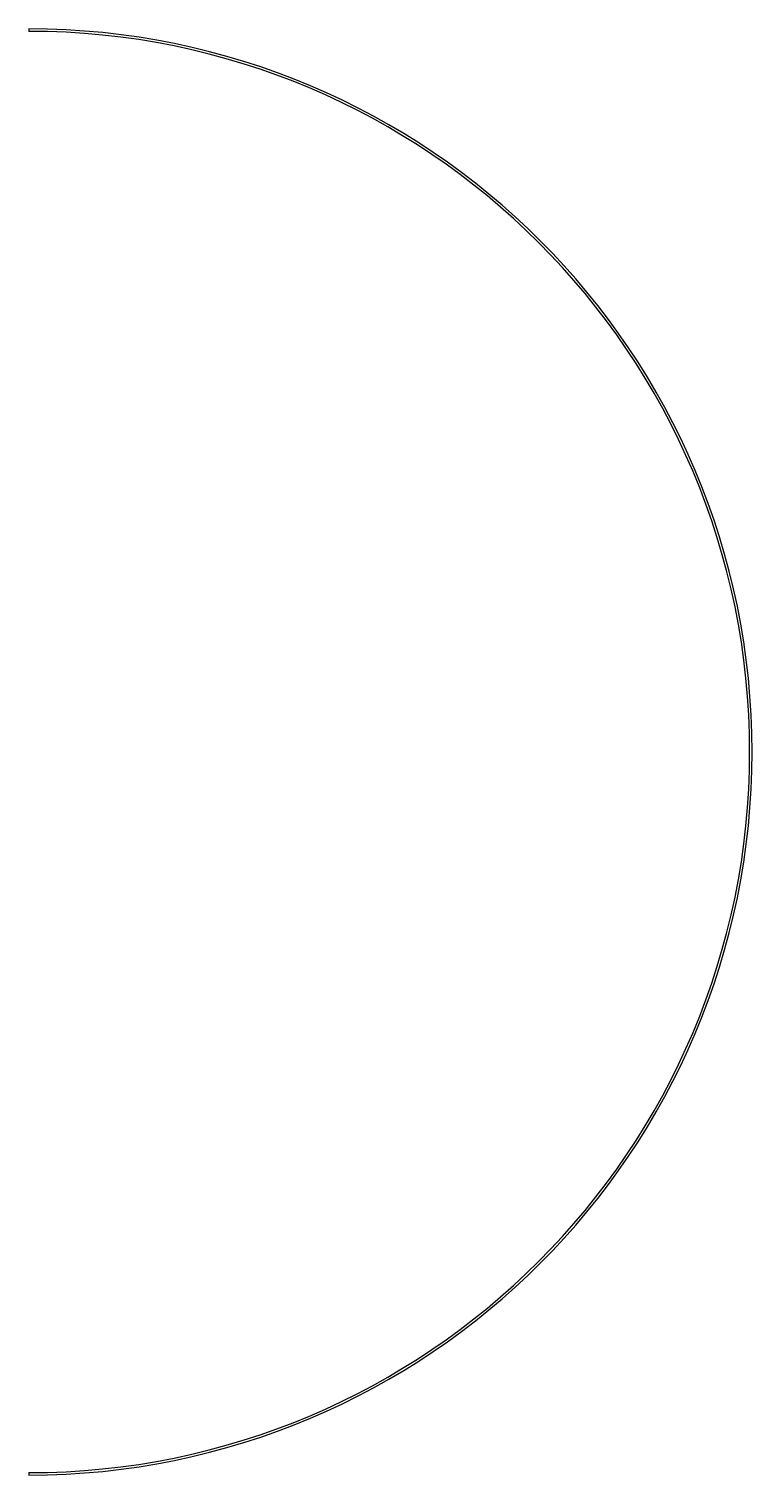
# Model space of a CAD drawing. Extents: x 0 to 300, y -300 to 300.
import ezdxf

# ---------------------------------------------------------------- set-up
doc = ezdxf.new("R2010")
doc.units = 0
doc.layers.add('VISIBLE', color=7, linetype='CONTINUOUS')

msp = doc.modelspace()

# ---------------------------------------------------------------- linework, layer by layer
at = {"layer": 'VISIBLE'}
for p, q in [((0, 299.5), (0, 298.5)), ((0, -298.5), (0, -299.5))]:
    msp.add_line(p, q, dxfattribs=at)
for radius in [299.5, 298.5]:
    msp.add_arc((0, 0), radius, 270, 90, dxfattribs=at)

doc.saveas('drawing.dxf')
